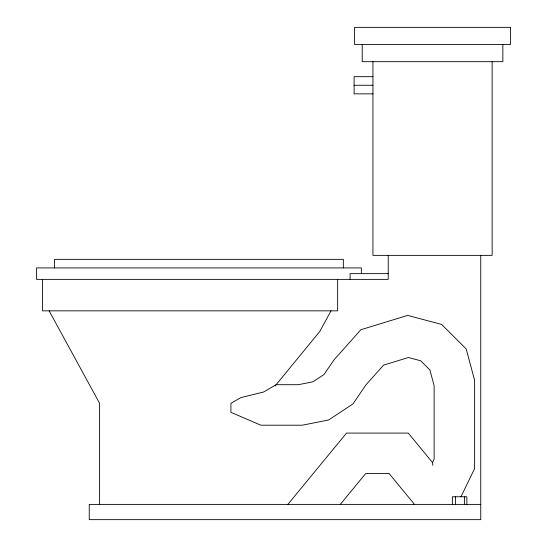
<?xml version="1.0" encoding="UTF-8"?>
<svg xmlns="http://www.w3.org/2000/svg" width="547" height="547" viewBox="0 0 547 547"><rect width="100%" height="100%" fill="white"/><g stroke="black" fill="none" stroke-linecap="round" stroke-linejoin="round"><path stroke-width="0.82" d="M432.875 465.47L432.527 462.571L434.12 459.282L434.12 385.649L429.915 369.984L420.67 360.767L408.431 357.519L383.556 365.143L366.011 384.794L353 403.891L328.658 419.98L302.279 425.204L260.871 425.204L230.916 412.322L230.916 403.324L240.899 397.587L263.661 391.987L276.132 384.705L298.313 384.705L312.98 381.799L324.022 374.504L334.039 359.803L360.876 329.732L407.631 315.407L441.566 324.405L466.208 348.979L474.618 380.309L474.618 468.581L460.957 496.772M331.024 310.84L319.756 331.482L275.079 385.991M287.859 504.396L346.524 433.087L408.274 433.087L432.527 462.571M340.302 504.396L365.649 473.586L389.149 473.586L414.489 504.396M372.945 76.676L354.107 76.676L354.107 93.865L372.945 93.865M354.107 85.27L372.945 85.27M388.226 273.65L350.087 273.65L350.087 279.373M480.751 504.396L89.25 504.396L89.25 519.65L480.751 519.65L480.751 255.367M49.121 310.84L99.602 403.324L99.602 504.396M502.85 44.512L502.85 61.674L362.223 61.674L362.223 44.512M492.136 61.674L492.136 255.367L372.945 255.367L372.945 61.674M466.858 504.396L466.858 496.765L452.369 496.765L452.369 504.396M464.54 496.765L464.54 504.396M455.583 496.765L455.583 504.396M388.226 255.367L388.226 279.373L36.519 279.373L36.519 267.927L361.348 267.927L361.348 273.65M343.345 267.927L343.345 259.346L54.529 259.346L54.529 267.927M337.649 279.373L337.649 310.84L42.495 310.84L42.495 279.373M510.481 27.35L354.6 27.35L354.6 44.512L510.481 44.512L510.481 27.35"/></g></svg>
